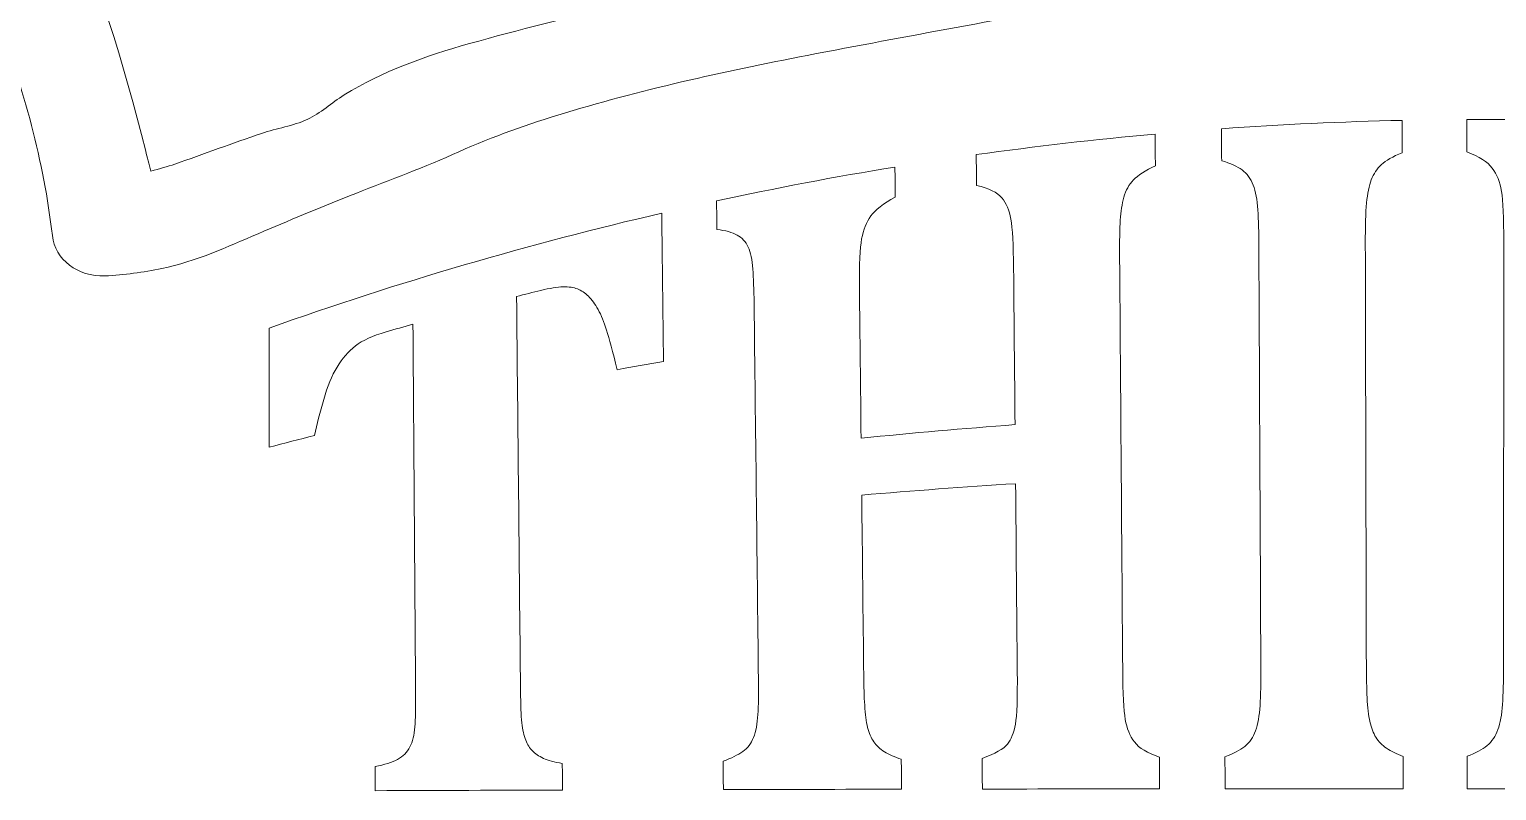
# Model space of a CAD drawing. Header units: inches. Extents: x 112 to 968, y -947 to -133.
# Drawn here: x 271.7 to 540, y -767.1 to -627.8 of the extents above; entities that cross this region are included whole.
import ezdxf

# ---------------------------------------------------------------- set-up
doc = ezdxf.new("R2010")
doc.units = ezdxf.units.IN
doc.header["$MEASUREMENT"] = 0
doc.layers.add('Layer 1', color=7, linetype='Continuous')

# ---------------------------------------------------------------- blocks, each defined once
blk = doc.blocks.new('block 4')
at = {"layer": 'Layer 1', "lineweight": 0}
blk.add_open_spline([(334.97, -767.14), (334.96, -765.67), (334.95, -764.2), (334.94, -762.74), (336.68, -762.39), (338.05, -761.95), (339.05, -761.41), (340.06, -760.87), (340.81, -760.11), (341.3, -759.14), (341.79, -758.18), (342.09, -756.95), (342.2, -755.46), (342.32, -753.98), (342.37, -752.14), (342.35, -749.95), (342.19, -727.23), (342.03, -704.51), (341.87, -681.79), (340.22, -682.25), (338.58, -682.72), (336.94, -683.2), (334.5, -683.9), (332.64, -684.77), (331.35, -685.77), (330.06, -686.77), (328.94, -688.06), (327.99, -689.64), (327.05, -691.22), (326.23, -693.19), (325.55, -695.55), (324.87, -697.92), (324.31, -700.11), (323.87, -702.15), (321.09, -702.85), (318.32, -703.56), (315.55, -704.29), (315.55, -697.03), (315.55, -689.77), (315.55, -682.51), (339.16, -674.11), (363.14, -667.1), (387.35, -661.47), (387.46, -670.51), (387.56, -679.56), (387.67, -688.6), (384.84, -689.09), (382.02, -689.59), (379.21, -690.11), (378.39, -686.81), (377.74, -684.42), (377.27, -682.9), (376.8, -681.38), (376.28, -680.12), (375.72, -679.11), (375.15, -678.1), (374.55, -677.29), (373.93, -676.68), (373.31, -676.07), (372.64, -675.62), (371.94, -675.34), (371.24, -675.05), (370.37, -674.92), (369.32, -674.95), (368.27, -674.98), (366.91, -675.2), (365.23, -675.61), (363.76, -675.97), (362.29, -676.34), (360.81, -676.71), (361.05, -700.77), (361.29, -724.82), (361.53, -748.88), (361.55, -751.44), (361.63, -753.38), (361.77, -754.7), (361.91, -756.02), (362.14, -757.09), (362.48, -757.9), (362.82, -758.72), (363.23, -759.37), (363.71, -759.87), (364.19, -760.37), (364.86, -760.82), (365.71, -761.22), (366.56, -761.61), (367.71, -761.93), (369.16, -762.15), (369.18, -763.77), (369.19, -765.4), (369.21, -767.02), (357.8, -767.06), (346.38, -767.1), (334.97, -767.14)], degree=3, knots=[0, 0, 0, 0, 1, 1, 1, 2, 2, 2, 3, 3, 3, 4, 4, 4, 5, 5, 5, 6, 6, 6, 7, 7, 7, 8, 8, 8, 9, 9, 9, 10, 10, 10, 11, 11, 11, 12, 12, 12, 13, 13, 13, 14, 14, 14, 15, 15, 15, 16, 16, 16, 17, 17, 17, 18, 18, 18, 19, 19, 19, 20, 20, 20, 21, 21, 21, 22, 22, 22, 23, 23, 23, 24, 24, 24, 25, 25, 25, 26, 26, 26, 27, 27, 27, 28, 28, 28, 29, 29, 29, 30, 30, 30, 31, 31, 31, 31], dxfattribs=at)
blk = doc.blocks.new('block 5')
at = {"layer": 'Layer 1', "lineweight": 0}
blk.add_open_spline([(471.62, -744.9), (471.65, -749.38), (471.81, -752.44), (472.09, -754.1), (472.37, -755.76), (472.93, -757.14), (473.77, -758.23), (474.6, -759.34), (476.12, -760.26), (478.32, -761.01), (478.34, -762.94), (478.35, -764.87), (478.36, -766.8), (467.56, -766.81), (456.76, -766.83), (445.97, -766.84), (445.95, -764.97), (445.93, -763.1), (445.91, -761.23), (448.31, -760.36), (449.85, -759.49), (450.54, -758.63), (451.24, -757.77), (451.73, -756.55), (452, -754.97), (452.28, -753.4), (452.39, -750.18), (452.35, -745.33), (452.24, -733.88), (452.14, -722.42), (452.03, -710.97), (442.65, -711.56), (433.27, -712.26), (423.9, -713.05), (424.03, -724.08), (424.15, -735.12), (424.27, -746.16), (424.29, -748.08), (424.35, -749.87), (424.45, -751.52), (424.55, -753.17), (424.73, -754.52), (424.99, -755.56), (425.25, -756.6), (425.62, -757.48), (426.11, -758.19), (426.59, -758.9), (427.25, -759.51), (428.08, -760.03), (428.92, -760.54), (429.93, -760.99), (431.14, -761.37), (431.16, -763.2), (431.18, -765.04), (431.2, -766.87), (420.34, -766.89), (409.48, -766.91), (398.62, -766.94), (398.6, -765.21), (398.58, -763.47), (398.56, -761.73), (400.08, -761.19), (401.29, -760.6), (402.17, -759.98), (403.05, -759.36), (403.7, -758.49), (404.13, -757.4), (404.55, -756.3), (404.81, -754.9), (404.92, -753.22), (405.02, -751.54), (405.06, -749.43), (405.03, -746.87), (404.76, -723.9), (404.5, -700.94), (404.23, -677.97), (404.2, -675.47), (404.12, -673.37), (404, -671.69), (403.88, -670), (403.59, -668.67), (403.15, -667.68), (402.7, -666.7), (402.03, -665.96), (401.13, -665.48), (400.24, -664.99), (399, -664.64), (397.43, -664.44), (397.41, -662.7), (397.39, -660.96), (397.37, -659.23), (408.2, -656.89), (419.07, -654.82), (429.98, -653.03), (430, -654.87), (430.02, -656.7), (430.04, -658.54), (427.85, -659.72), (426.36, -660.87), (425.56, -661.99), (424.76, -663.12), (424.2, -664.52), (423.89, -666.19), (423.57, -667.87), (423.44, -670.83), (423.49, -675.06), (423.59, -684.26), (423.69, -693.45), (423.79, -702.64), (433.16, -701.7), (442.54, -700.88), (451.93, -700.17), (451.85, -690.63), (451.76, -681.09), (451.67, -671.55), (451.63, -667.22), (451.47, -664.21), (451.18, -662.56), (450.9, -660.91), (450.34, -659.61), (449.52, -658.65), (448.7, -657.7), (447.16, -656.93), (444.9, -656.39), (444.88, -654.52), (444.86, -652.64), (444.84, -650.77), (455.72, -649.24), (466.63, -647.99), (477.55, -647), (477.57, -648.93), (477.58, -650.87), (477.59, -652.8), (475.76, -653.66), (474.42, -654.52), (473.59, -655.38), (472.76, -656.25), (472.17, -657.3), (471.83, -658.56), (471.48, -659.81), (471.26, -661.21), (471.17, -662.73), (471.07, -664.25), (471.04, -666.58), (471.06, -669.73), (471.25, -694.78), (471.43, -719.84), (471.62, -744.9)], degree=3, knots=[0, 0, 0, 0, 1, 1, 1, 2, 2, 2, 3, 3, 3, 4, 4, 4, 5, 5, 5, 6, 6, 6, 7, 7, 7, 8, 8, 8, 9, 9, 9, 10, 10, 10, 11, 11, 11, 12, 12, 12, 13, 13, 13, 14, 14, 14, 15, 15, 15, 16, 16, 16, 17, 17, 17, 18, 18, 18, 19, 19, 19, 20, 20, 20, 21, 21, 21, 22, 22, 22, 23, 23, 23, 24, 24, 24, 25, 25, 25, 26, 26, 26, 27, 27, 27, 28, 28, 28, 29, 29, 29, 30, 30, 30, 31, 31, 31, 32, 32, 32, 33, 33, 33, 34, 34, 34, 35, 35, 35, 36, 36, 36, 37, 37, 37, 38, 38, 38, 39, 39, 39, 40, 40, 40, 41, 41, 41, 42, 42, 42, 43, 43, 43, 44, 44, 44, 45, 45, 45, 46, 46, 46, 47, 47, 47, 48, 48, 48, 49, 49, 49, 49], dxfattribs=at)
blk = doc.blocks.new('block 6')
at = {"layer": 'Layer 1', "lineweight": 0}
blk.add_open_spline([(516.16, -744.32), (516.17, -746.41), (516.21, -748.35), (516.3, -750.13), (516.39, -751.92), (516.56, -753.38), (516.81, -754.51), (517.06, -755.65), (517.43, -756.6), (517.9, -757.37), (518.38, -758.15), (519.03, -758.82), (519.86, -759.38), (520.69, -759.95), (521.71, -760.44), (522.91, -760.86), (522.91, -762.83), (522.92, -764.8), (522.92, -766.77), (512.06, -766.77), (501.2, -766.78), (490.34, -766.79), (490.33, -764.84), (490.32, -762.9), (490.31, -760.95), (491.84, -760.36), (493.04, -759.71), (493.93, -759.03), (494.82, -758.35), (495.47, -757.39), (495.9, -756.18), (496.33, -754.96), (496.61, -753.42), (496.72, -751.56), (496.84, -749.69), (496.89, -747.34), (496.87, -744.5), (496.75, -718.95), (496.63, -693.41), (496.51, -667.87), (496.5, -665.02), (496.43, -662.69), (496.32, -660.86), (496.21, -659.03), (495.93, -657.52), (495.48, -656.33), (495.04, -655.15), (494.36, -654.22), (493.46, -653.57), (492.55, -652.91), (491.3, -652.34), (489.71, -651.87), (489.7, -649.92), (489.69, -647.97), (489.68, -646.02), (500.68, -645.24), (511.69, -644.73), (522.71, -644.49), (522.72, -646.46), (522.72, -648.44), (522.72, -650.41), (521, -651.1), (519.74, -651.83), (518.92, -652.6), (518.11, -653.37), (517.49, -654.29), (517.07, -655.37), (516.66, -656.46), (516.36, -657.87), (516.2, -659.6), (516.04, -661.34), (515.96, -663.87), (515.97, -667.21), (516.03, -692.92), (516.1, -718.62), (516.16, -744.32)], degree=3, knots=[0, 0, 0, 0, 1, 1, 1, 2, 2, 2, 3, 3, 3, 4, 4, 4, 5, 5, 5, 6, 6, 6, 7, 7, 7, 8, 8, 8, 9, 9, 9, 10, 10, 10, 11, 11, 11, 12, 12, 12, 13, 13, 13, 14, 14, 14, 15, 15, 15, 16, 16, 16, 17, 17, 17, 18, 18, 18, 19, 19, 19, 20, 20, 20, 21, 21, 21, 22, 22, 22, 23, 23, 23, 24, 24, 24, 25, 25, 25, 25], dxfattribs=at)
blk = doc.blocks.new('block 7')
at = {"layer": 'Layer 1', "lineweight": 0}
blk.add_open_spline([(610.96, -648.52), (610.95, -650.43), (610.93, -652.33), (610.92, -654.24), (609.24, -654.81), (608.05, -655.33), (607.36, -655.78), (606.67, -656.23), (606.07, -656.87), (605.59, -657.69), (605.1, -658.52), (604.73, -659.81), (604.46, -661.56), (604.2, -663.31), (604.05, -666.01), (604.02, -669.68), (603.78, -702.05), (603.53, -734.43), (603.29, -766.81), (598.04, -766.8), (592.78, -766.8), (587.53, -766.79), (578.35, -743.9), (569.11, -720.6), (559.79, -697.22), (556.02, -687.73), (553.23, -680.28), (551.45, -674.87), (551.26, -674.87), (551.07, -674.86), (550.88, -674.86), (551.28, -687.71), (551.46, -701.27), (551.43, -715.54), (551.42, -725.15), (551.4, -734.76), (551.38, -744.38), (551.38, -748.86), (551.53, -751.99), (551.84, -753.78), (552.14, -755.58), (552.7, -757), (553.5, -758.04), (554.31, -759.09), (555.83, -760.03), (558.06, -760.87), (558.06, -762.84), (558.05, -764.81), (558.05, -766.77), (550.23, -766.77), (542.41, -766.77), (534.59, -766.77), (534.59, -764.8), (534.59, -762.82), (534.59, -760.85), (536.12, -760.25), (537.33, -759.6), (538.22, -758.88), (539.11, -758.16), (539.77, -757.19), (540.21, -755.96), (540.65, -754.74), (540.93, -753.2), (541.05, -751.34), (541.18, -749.49), (541.24, -747.16), (541.24, -744.35), (541.26, -718.49), (541.27, -692.64), (541.28, -666.78), (541.29, -662.29), (541.15, -659.2), (540.88, -657.49), (540.61, -655.79), (540.04, -654.37), (539.18, -653.23), (538.32, -652.09), (536.78, -651.1), (534.56, -650.27), (534.56, -648.29), (534.56, -646.32), (534.56, -644.34), (543.06, -644.32), (551.56, -644.45), (560.06, -644.75), (567.44, -663.34), (574.77, -681.94), (582.05, -700.37), (583.4, -703.85), (585.17, -708.55), (587.34, -714.45), (589.51, -720.35), (591.43, -725.9), (593.1, -731.1), (593.43, -731.11), (593.76, -731.12), (594.09, -731.13), (593.73, -717.12), (593.6, -701.82), (593.71, -685.23), (593.74, -679.78), (593.78, -674.33), (593.81, -668.88), (593.84, -665.07), (593.75, -662.31), (593.55, -660.6), (593.36, -658.88), (593.04, -657.57), (592.61, -656.65), (592.17, -655.74), (591.59, -654.96), (590.87, -654.31), (590.13, -653.67), (588.91, -652.93), (587.2, -652.1), (587.21, -650.16), (587.23, -648.21), (587.24, -646.27), (595.16, -646.88), (603.07, -647.63), (610.96, -648.52)], degree=3, knots=[0, 0, 0, 0, 1, 1, 1, 2, 2, 2, 3, 3, 3, 4, 4, 4, 5, 5, 5, 6, 6, 6, 7, 7, 7, 8, 8, 8, 9, 9, 9, 10, 10, 10, 11, 11, 11, 12, 12, 12, 13, 13, 13, 14, 14, 14, 15, 15, 15, 16, 16, 16, 17, 17, 17, 18, 18, 18, 19, 19, 19, 20, 20, 20, 21, 21, 21, 22, 22, 22, 23, 23, 23, 24, 24, 24, 25, 25, 25, 26, 26, 26, 27, 27, 27, 28, 28, 28, 29, 29, 29, 30, 30, 30, 31, 31, 31, 32, 32, 32, 33, 33, 33, 34, 34, 34, 35, 35, 35, 36, 36, 36, 37, 37, 37, 38, 38, 38, 39, 39, 39, 40, 40, 40, 40], dxfattribs=at)
blk = doc.blocks.new('block 3')
at = {"layer": 'Layer 1'}
for name in ['block 6', 'block 7', 'block 5', 'block 4']:
    blk.add_blockref(name, (0, 0), dxfattribs=at)
blk = doc.blocks.new('block 26')
at = {"layer": 'Layer 1', "lineweight": 0}
blk.add_open_spline([(164.41, -547.79), (164.12, -547.56), (163.94, -547.35), (163.71, -547.25), (156.34, -543.84), (150.82, -538.75), (146.72, -532.59), (143.9, -528.36), (141.5, -523.89), (139.26, -519.39), (135.61, -512.09), (132.26, -504.67), (128.78, -497.31), (127.25, -494.09), (125.23, -491.11), (122.75, -488.36), (121.95, -487.47), (121.2, -486.55), (120.45, -485.63), (118.25, -482.89), (116.37, -480.04), (116.17, -476.55), (113.63, -475.93), (111.99, -474.65), (112.03, -472.29), (112.07, -469.83), (114.1, -468.99), (116.39, -468.25), (125.47, -465.29), (134.92, -463.82), (144.58, -463.59), (153.83, -463.38), (163.1, -463.34), (172.35, -463.63), (189.4, -464.17), (206.16, -462.74), (222.81, -459.78), (233.57, -457.87), (244.37, -456.07), (255.23, -454.64), (261.51, -453.82), (267.95, -453.83), (274.31, -453.48), (274.96, -453.44), (275.66, -453.63), (276.24, -453.47), (279.18, -452.64), (281.48, -453.81), (283.71, -455.2), (286.93, -457.2), (289.42, -459.8), (291.67, -462.59), (295.52, -467.4), (297.76, -471.45), (300.74, -478.92), (302.32, -478.56), (303.91, -478.19), (305.51, -477.83), (331.54, -471.96), (357.88, -467.37), (384.52, -464.09), (406.29, -461.4), (428.15, -459.2), (449.97, -456.78), (450.98, -456.67), (452, -456.61), (453.01, -456.54), (455.02, -456.41), (456.15, -456.96), (456.52, -458.24), (456.87, -459.47), (456.07, -460.45), (454.11, -460.91), (449.48, -461.99), (444.81, -462.98), (440.18, -464.05), (405.02, -472.13), (369.82, -480.03), (334.75, -488.36), (306.62, -495.05), (278.77, -502.54), (251.27, -510.97), (245.81, -512.65), (240.11, -513.77), (234.52, -515.15), (234.09, -515.26), (233.65, -515.35), (232.95, -515.52), (233.49, -516.65), (233.93, -517.69), (234.49, -518.68), (241.72, -531.56), (249.03, -544.41), (256.2, -557.31), (272.72, -587.01), (285.06, -617.93), (293.01, -650.12), (293.3, -651.28), (293.59, -652.43), (293.93, -653.79), (295.56, -653.32), (296.98, -652.98), (298.33, -652.5), (303.62, -650.64), (308.88, -648.69), (314.2, -646.87), (316.94, -645.94), (319.97, -645.52), (322.53, -644.33), (325.01, -643.19), (326.98, -641.28), (329.29, -639.85), (336.27, -635.54), (344.1, -632.72), (352.21, -630.45), (370.22, -625.4), (388.52, -621.26), (407.06, -617.86), (412.1, -616.93), (416.96, -615.34), (421.93, -614.11), (438.39, -610.03), (455.25, -607.65), (472.24, -605.86), (473.57, -605.72), (474.36, -606.09), (475, -607.01), (476.14, -608.66), (476.56, -610.42), (476.21, -612.32), (475.58, -615.75), (473.69, -618.66), (471.25, -621.29), (470.65, -621.94), (469.41, -622.26), (468.39, -622.46), (450.25, -625.86), (432.07, -629.11), (413.95, -632.61), (398.54, -635.59), (383.23, -638.95), (368.34, -643.53), (361.73, -645.57), (355.3, -647.93), (349.07, -650.75), (342.95, -653.52), (336.52, -655.78), (330.25, -658.32), (324.66, -660.58), (319.07, -662.86), (313.54, -665.24), (307.84, -667.69), (302.2, -670.3), (295.96, -671.59), (292.56, -672.29), (289.06, -672.81), (285.58, -672.95), (280.54, -673.16), (276.44, -669.94), (275.94, -665.59), (274.38, -651.95), (270.71, -638.7), (265.78, -625.69), (265.49, -624.94), (265.16, -624.21), (264.79, -623.35), (264.19, -623.55), (263.76, -623.66), (263.37, -623.83), (251.53, -628.95), (238.86, -631.84), (225.79, -633.32), (214.06, -634.64), (202.26, -635.52), (190.48, -636.51), (182.39, -637.2), (174.28, -637.86), (166.16, -638.32), (158.5, -638.75), (150.82, -639.02), (143.14, -639.14), (138.21, -639.22), (133.31, -638.57), (128.74, -636.8), (126.64, -635.99), (124.57, -634.99), (122.76, -633.77), (119.9, -631.84), (120.05, -628.66), (122.95, -626.82), (124.05, -626.12), (125.29, -625.51), (126.57, -625.1), (128.08, -624.62), (128.95, -623.76), (129.7, -622.59), (131.34, -620.09), (133.04, -617.62), (134.84, -615.21), (140.88, -607.14), (144.33, -598.13), (147.42, -588.98), (151.08, -578.17), (154.77, -567.36), (159.73, -556.94), (161.2, -553.86), (162.85, -550.84), (164.41, -547.79)], degree=3, knots=[0, 0, 0, 0, 1, 1, 1, 2, 2, 2, 3, 3, 3, 4, 4, 4, 5, 5, 5, 6, 6, 6, 7, 7, 7, 8, 8, 8, 9, 9, 9, 10, 10, 10, 11, 11, 11, 12, 12, 12, 13, 13, 13, 14, 14, 14, 15, 15, 15, 16, 16, 16, 17, 17, 17, 18, 18, 18, 19, 19, 19, 20, 20, 20, 21, 21, 21, 22, 22, 22, 23, 23, 23, 24, 24, 24, 25, 25, 25, 26, 26, 26, 27, 27, 27, 28, 28, 28, 29, 29, 29, 30, 30, 30, 31, 31, 31, 32, 32, 32, 33, 33, 33, 34, 34, 34, 35, 35, 35, 36, 36, 36, 37, 37, 37, 38, 38, 38, 39, 39, 39, 40, 40, 40, 41, 41, 41, 42, 42, 42, 43, 43, 43, 44, 44, 44, 45, 45, 45, 46, 46, 46, 47, 47, 47, 48, 48, 48, 49, 49, 49, 50, 50, 50, 51, 51, 51, 52, 52, 52, 53, 53, 53, 54, 54, 54, 55, 55, 55, 56, 56, 56, 57, 57, 57, 58, 58, 58, 59, 59, 59, 60, 60, 60, 61, 61, 61, 62, 62, 62, 63, 63, 63, 64, 64, 64, 65, 65, 65, 66, 66, 66, 67, 67, 67, 68, 68, 68, 69, 69, 69, 69], dxfattribs=at)
blk = doc.blocks.new('block 24')
at = {"layer": 'Layer 1'}
blk.add_blockref('block 26', (0, 0), dxfattribs=at)
blk = doc.blocks.new('block 2')
at = {"layer": 'Layer 1'}
for name in ['block 24', 'block 3']:
    blk.add_blockref(name, (0, 0), dxfattribs=at)

msp = doc.modelspace()

# ---------------------------------------------------------------- block references
at = {"layer": 'Layer 1'}
msp.add_blockref('block 2', (0, 0), dxfattribs=at)

doc.saveas('drawing.dxf')
